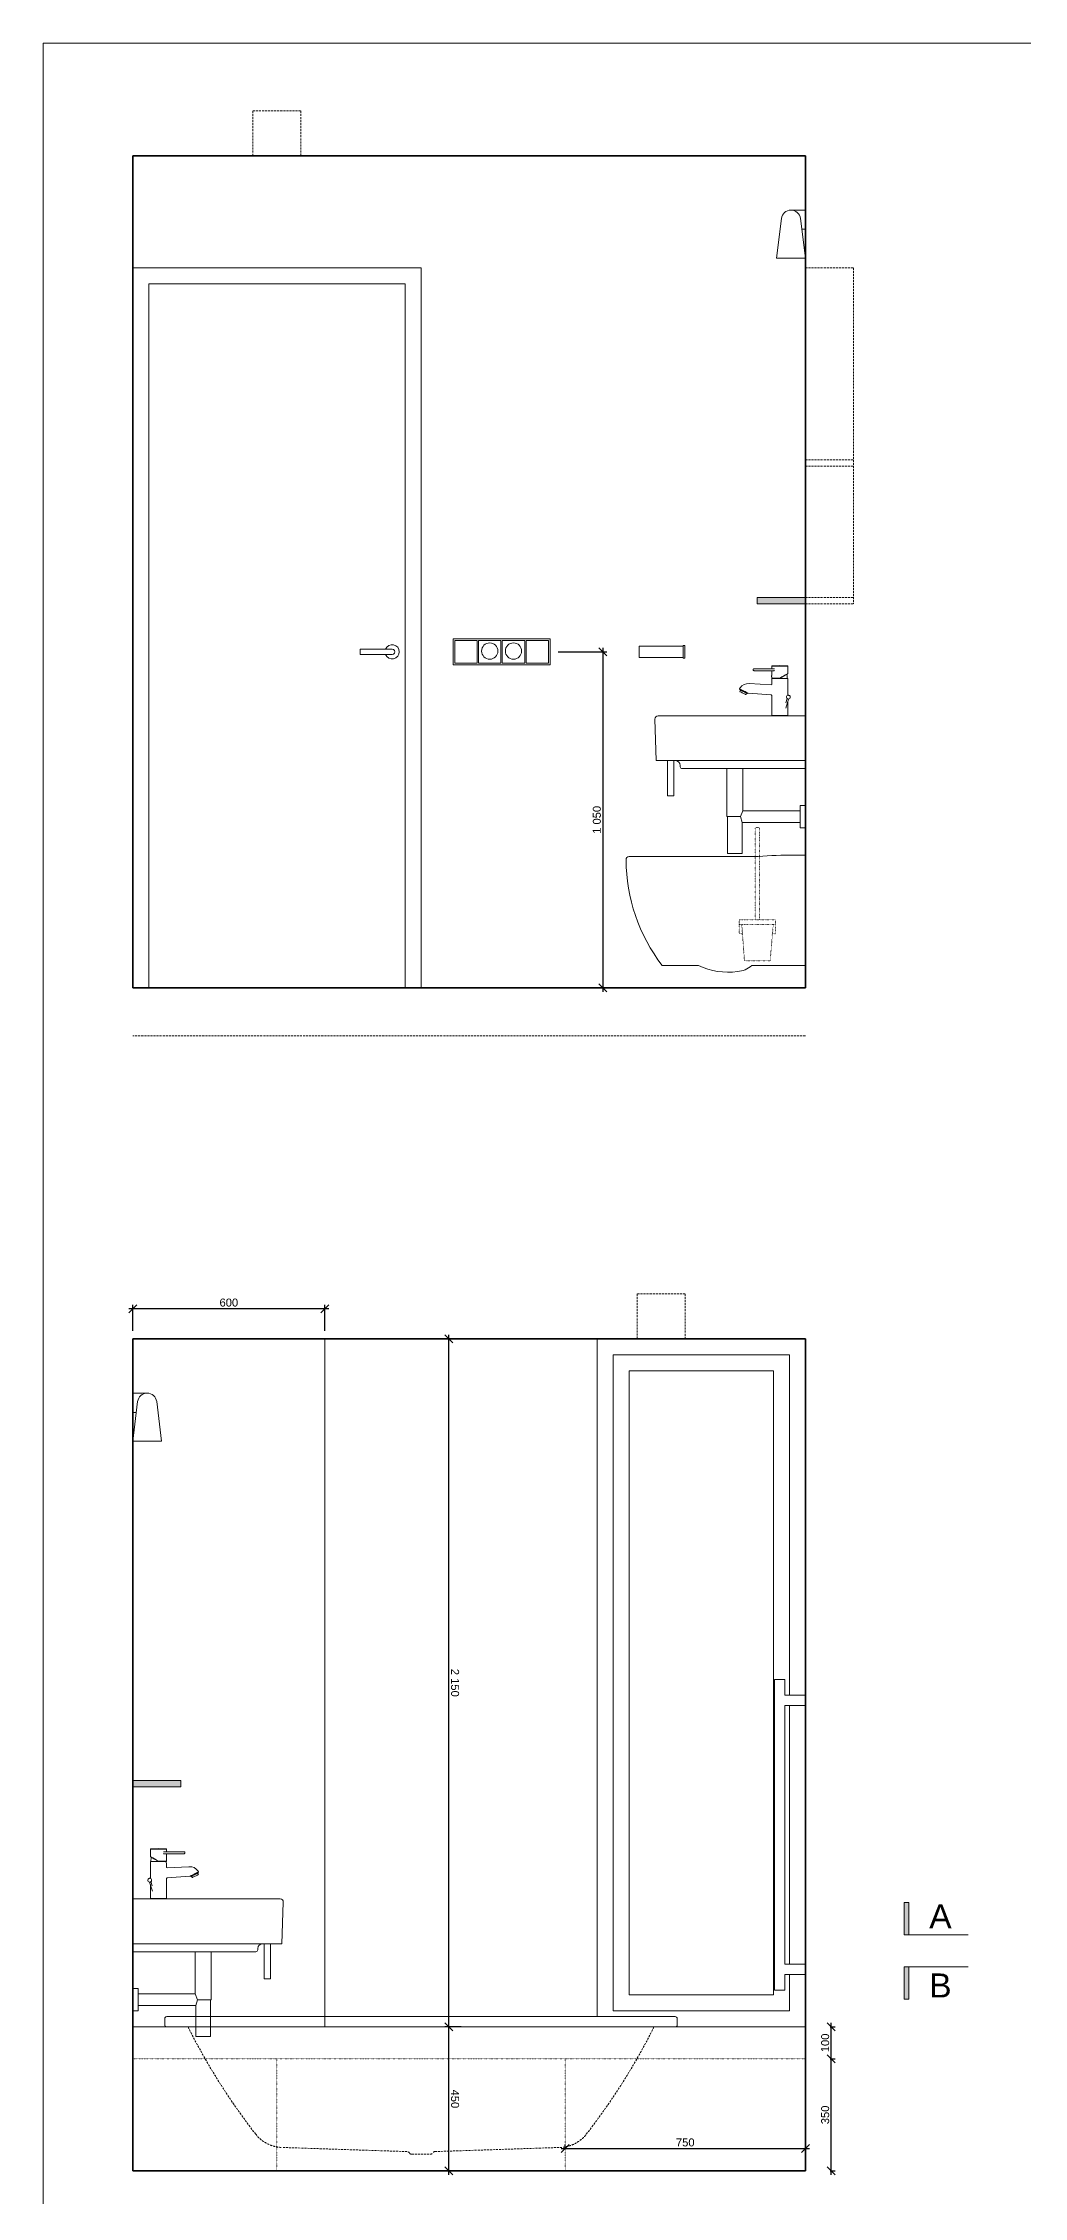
# Model space of a CAD drawing. Header units: millimetres. Extents: x 3767 to 22479, y 1034 to 12216.
# Drawn here: x 3767 to 6829, y 5487 to 12216 of the extents above; entities that cross this region are included whole.
import ezdxf
from ezdxf.enums import TextEntityAlignment as Align

# ---------------------------------------------------------------- set-up
doc = ezdxf.new("R2010")
doc.units = ezdxf.units.MM
doc.linetypes.add('TEČKOVANÁX2', pattern=[0.5, 0, -0.5])
doc.linetypes.add('ČÁRKOVANÁ2', pattern=[9.525, 6.35, -3.175])
for name, color, linetype, lineweight in [('3', 7, 'ČÁRKOVANÁ2', 0), ('dim', 4, 'Continuous', 0), ('door', 36, 'Continuous', 0), ('equipments', 137, 'Continuous', 13), ('hatch', 255, 'Continuous', 0), ('note', 2, 'Continuous', 0), ('sanitary', 4, 'Continuous', 13), ('section', 5, 'Continuous', 35), ('tile', 177, 'TEČKOVANÁX2', 0), ('wall', 7, 'Continuous', 13), ('windows', 4, 'Continuous', 13)]:
    doc.layers.add(name, color=color, linetype=linetype, lineweight=lineweight)
doc.styles.add('ARIAL', font='arial.ttf')
doc.dimstyles.new('25', dxfattribs={"dimtxt": 25, "dimasz": 25, "dimexe": 12.5, "dimexo": 25, "dimgap": 6.25, "dimtad": 1, "dimdec": 0, "dimdsep": 46, "dimlunit": 6, "dimtxsty": 'ARIAL', "dimblk": 'OBLIQUE', "dimcen": 25, "dimdle": 12.5, "dimclrd": 256, "dimclre": 256, "dimclrt": 2, "dimadec": 0, "dimazin": 0, "dimtfac": 1, "dimtdec": 0, "dimtmove": 0, "dimatfit": 1, "dimldrblk": 'DOTSMALL', "dimfxl": 1, "dimtvp": 1, "dimtolj": 1, "dimtzin": 0, "dimarcsym": 0})

# ---------------------------------------------------------------- blocks, each defined once
blk = doc.blocks.new('door hand')
at = {"color": 0}
for p, q in [((-1068.3, 90), (-1068.3, 190)), ((-1051.7, 190), (-1068.3, 190)), ((-1051.7, 90), (-1051.7, 190))]:
    blk.add_line(p, q, dxfattribs=at)
for radius, start, end in [(22.2, 112.01215, 67.98785), (8.33, 179.99997, 0.00003)]:
    blk.add_arc((-1060, 90), radius, start, end, dxfattribs=at)
blk = doc.blocks.new('A$C39D17CD7')
at = {"layer": 'equipments'}
for p, q in [((-333.6, -70), (-446.9, -70)), ((-167.5, -70), (0, -70)), ((0, -402.7), (0, -70)), ((0, -403), (0, -415)), ((-550, -410), (-161.5, -410)), ((0, -415), (-48.3, -415))]:
    blk.add_line(p, q, dxfattribs=at)
for centre, radius, start, end in [((-241.2, -262), 213.1, 82.09641, 115.68363), ((-217.6, -125.6), 74.8, 47.97096, 85.63035), ((-12, -403.4), 548, 142.52544, 179.63514), ((-550, -400), 10, 179.64243, 269.98147), ((16.6, 2337.5), 2753.3, 266.29132, 268.64862)]:
    blk.add_arc(centre, radius, start, end, dxfattribs=at)
blk = doc.blocks.new('A$C2BBC36B2')
at = {"layer": 'equipments', "linetype": 'Continuous'}
for points in [[(0, 0), (-460, 0, 0.425099), (-470, -10.4), (-465.4, -140), (0, -140)], [(-390.4, -155), (-390.4, -159, 0.414214), (-384.4, -165), (0, -165)]]:
    blk.add_lwpolyline(points, format="xyb", dxfattribs=at)
at = {"layer": 'equipments'}
blk.add_lwpolyline([(0, -165), (0, -140), (0, 0)], dxfattribs=at)
at = {"layer": 'equipments', "linetype": 'Continuous'}
blk.add_arc((-405.4, -155), 15, 0, 90, dxfattribs=at)
blk = doc.blocks.new('A$C0C425C15')
at = {"layer": 'equipments'}
for p, q in [((-83, 144), (-82.9, 144.8)), ((-83, 144), (-82.9, 143.2)), ((-82.9, 144.8), (-82.6, 145.5)), ((-82.9, 143.2), (-82.6, 142.5)), ((-82.6, 145.5), (-82.1, 146.1)), ((-82.6, 142.5), (-82.1, 141.9)), ((-82.1, 146.1), (-81.5, 146.6)), ((-82.1, 141.9), (-81.5, 141.4)), ((-81.5, 146.6), (-80.8, 146.9)), ((-81.5, 141.4), (-80.8, 141.1)), ((-80.8, 146.9), (-80, 147)), ((-80.8, 141.1), (-80, 141)), ((-80, 147), (-79.9, 147)), ((-80, 147), (-79.8, 147)), ((-80, 141), (-79.8, 141)), ((-80, 141), (-79.9, 141)), ((-79.8, 147), (-79.4, 147)), ((-79.8, 141), (-79.4, 141)), ((-79.4, 147), (-78.6, 147)), ((-79.4, 141), (-78.6, 141)), ((-78.6, 147), (-77.6, 147)), ((-78.6, 141), (-77.6, 141)), ((-77.6, 147), (-76.2, 147)), ((-77.6, 141), (-76.2, 141)), ((-76.2, 147), (-74.5, 147)), ((-76.2, 141), (-74.5, 141)), ((-74.5, 147), (-72.8, 147)), ((-74.5, 141), (-72.8, 141)), ((-72.8, 147), (-70.8, 147)), ((-72.8, 141), (-70.8, 141)), ((-70.8, 147), (-68.8, 147)), ((-70.8, 141), (-68.8, 141)), ((-68.8, 147), (-66.7, 147)), ((-68.8, 141), (-66.7, 141)), ((-66.7, 147), (-64.3, 147)), ((-66.7, 141), (-64.3, 141)), ((-64.3, 147), (-62, 147)), ((-64.3, 141), (-62, 141)), ((-62, 147), (-18, 147)), ((-62, 141), (-25, 141)), ((-62, 141), (-18, 141)), ((-25, 155), (-24, 156)), ((-25, 147), (-25, 155)), ((-25, 155), (-25, 147)), ((-25, 155), (-24.1, 155)), ((-25, 141), (-25, 125.6)), ((-25, 125.6), (-25, 141)), ((-24.1, 155), (-21.7, 155)), ((-24, 156), (-19.1, 156.5)), ((-24, 156), (-23.1, 156)), ((-23.1, 156), (-20.8, 156)), ((-21.7, 155), (-17.6, 155)), ((-20.8, 156), (-16.9, 156)), ((-19.1, 156.5), (0, 157)), ((-18, 147), (-17, 146.9)), ((-18, 141), (-17, 141.1)), ((-17.6, 155), (-12.4, 155)), ((-17, 146.9), (-16.1, 146.6)), ((-17, 141.1), (-16.1, 141.4)), ((-16.9, 156), (-12, 156)), ((-12.4, 155), (-6.4, 155)), ((-12, 156), (-6.2, 156)), ((-6.4, 155), (0, 155)), ((-6.2, 156), (0, 156)), ((0, 157), (19.1, 156.5)), ((0, 156), (6.2, 156)), ((0, 155), (6.4, 155)), ((6.2, 156), (12, 156)), ((6.4, 155), (12.4, 155)), ((12, 156), (16.9, 156)), ((12.4, 155), (17.6, 155)), ((16.9, 156), (20.8, 156)), ((17.6, 155), (21.7, 155)), ((19.1, 156.5), (24, 156)), ((20.8, 156), (23.1, 156)), ((21.7, 155), (24.1, 155)), ((23.1, 156), (24, 156)), ((24, 156), (25, 155)), ((24.1, 155), (25, 155)), ((25, 132), (25, 155)), ((-125.2, 84), (-123.3, 87.5)), ((-125.2, 84), (-123.3, 87.5)), ((-125.2, 84), (-124.4, 81.3)), ((-125.2, 84), (-124.7, 83.8)), ((-125.2, 84), (-124.7, 83.8)), ((-125.2, 84), (-124.4, 81.3)), ((-124.8, 75.9), (-122.6, 80.4)), ((-124.8, 75.9), (-122.6, 80.4)), ((-124.8, 75.9), (-124.5, 75.7)), ((-124.7, 83.8), (-123.4, 83.1)), ((-124.7, 83.8), (-123.4, 83.1)), ((-124.5, 75.7), (-123.5, 75.2)), ((-124.4, 81.3), (-124, 81.1)), ((-124, 81.1), (-122.9, 80.5)), ((-123.5, 75.2), (-122, 74.5)), ((-123.4, 83.1), (-121.2, 82.1)), ((-123.3, 87.5), (-118, 93.3)), ((-123.3, 87.5), (-118, 93.3)), ((-122.9, 80.5), (-121.1, 79.6)), ((-122.6, 80.4), (-122.3, 80.2)), ((-122.3, 80.2), (-121.3, 79.7)), ((-122, 74.5), (-119.9, 73.5)), ((-121.3, 79.7), (-119.7, 79)), ((-121.2, 82.1), (-118.5, 80.6)), ((-121.1, 79.6), (-118.7, 78.4)), ((-119.9, 73.5), (-117.5, 72.2)), ((-119.7, 79), (-117.7, 77.9)), ((-118.7, 78.4), (-116.5, 77.4)), ((-118.7, 78.4), (-115.9, 77)), ((-118.5, 80.6), (-115.2, 79)), ((-118, 93.3), (-111.5, 97.7)), ((-117.7, 77.9), (-116.5, 77.4)), ((-117.5, 72.2), (-115, 71)), ((-115.9, 77), (-112.8, 75.5)), ((-115.2, 79), (-111.8, 77.3)), ((-115, 71), (-112.5, 69.8)), ((-112.8, 75.5), (-110.3, 74.2)), ((-112.8, 75.5), (-109.8, 74)), ((-112.5, 69.8), (-110.1, 68.5)), ((-111.8, 77.3), (-108.4, 75.6)), ((-111.5, 97.7), (-104, 100.2)), ((-110.3, 74.2), (-109.7, 74)), ((-110.3, 74.2), (-109.7, 74)), ((-110.1, 68.5), (-108, 67.5)), ((-109.8, 74), (-109.7, 74)), ((-109.8, 74), (-107, 72.6)), ((-108.4, 75.6), (-105.1, 74)), ((-108, 67.5), (-106.5, 66.8)), ((-107, 72.6), (-104.6, 71.4)), ((-106.7, 72.4), (-105.8, 72)), ((-105.8, 72), (-104.3, 71.2)), ((-105.2, 66.1), (-102.9, 70.6)), ((-105.1, 74), (-102.3, 72.6)), ((-104.6, 71.4), (-102.8, 70.5)), ((-104.3, 71.2), (-103.3, 70.7)), ((-104, 100.2), (-95.5, 100.5)), ((-103.3, 70.7), (-102.9, 70.6)), ((-102.8, 70.5), (-101.7, 69.9)), ((-102.3, 72.6), (-100.2, 71.5)), ((-101.7, 69.9), (-101.1, 69.7)), ((-101.1, 69.7), (-98.1, 70.6)), ((-100.2, 71.5), (-98.9, 70.9)), ((-98.9, 70.9), (-98.1, 70.6)), ((-98.1, 70.6), (-27, 65.5)), ((-95.5, 100.5), (-27, 96.6)), ((-27, 96.6), (-25, 98.1)), ((-25.4, 125.5), (-25.4, 125.6)), ((-25.4, 125.6), (-25.4, 125.5)), ((-25.4, 125.6), (-25, 125.6)), ((-25.4, 125.5), (-25.4, 125.3)), ((-25.4, 125.3), (-25.4, 125.5)), ((-25.4, 125.3), (-25.4, 125)), ((-25.4, 125), (-25.4, 125.3)), ((-25.4, 125), (-25.4, 124.6)), ((-25.4, 124.6), (-25.4, 125)), ((-25.4, 124.6), (-25.4, 124.1)), ((-25.4, 124.1), (-25.4, 124.6)), ((-25.4, 124.1), (-25.4, 123.6)), ((-25.4, 123.6), (-25.4, 124.1)), ((-25.4, 123.6), (-25.4, 123.1)), ((-25.4, 123.1), (-25.4, 123.6)), ((-25.4, 122.6), (-25.4, 123.1)), ((-25.4, 123.1), (-25.4, 122.6)), ((-25.4, 122.2), (-25.4, 122.6)), ((-25.4, 122.6), (-25.4, 122.2)), ((-25.4, 121.9), (-25.4, 122.2)), ((-25.4, 122.2), (-25.4, 121.9)), ((-25.4, 121.7), (-25.4, 121.9)), ((-25.4, 121.9), (-25.4, 121.7)), ((-25.4, 121.6), (-25.4, 121.7)), ((-25.4, 121.7), (-25.4, 121.6)), ((-25.4, 121.6), (-25, 121.6)), ((-25, 121.6), (-25, 118)), ((-25, 118), (-25, 121.6)), ((-25, 118), (-24, 117)), ((-25, 118), (-24.1, 118)), ((-25, 108), (-24.8, 116)), ((-25, 98.1), (-25, 108)), ((-25, 108), (-25, 98.1)), ((-24.8, 116), (-24.5, 116.6)), ((-24.5, 116.6), (-24, 117)), ((-24.1, 118), (-21.7, 118)), ((-24, 117), (-23.1, 117)), ((-23.1, 117), (-20.8, 117)), ((-21.7, 118), (-17.6, 118)), ((-20.8, 117), (-16.9, 117)), ((-17.6, 118), (-12.4, 118)), ((-16.9, 117), (-12, 117)), ((-12.4, 118), (-6.4, 118)), ((-12, 117), (-6.2, 117)), ((-6.4, 118), (0, 118)), ((-6.2, 117), (0, 117)), ((0, 118), (6.4, 121.6)), ((0, 117), (6.2, 120.6)), ((0, 117), (6.2, 117)), ((6.2, 120.6), (12, 124)), ((6.2, 117), (12, 117)), ((6.4, 121.6), (12.4, 125)), ((12, 124), (16.9, 126.8)), ((12, 117), (16.9, 117)), ((12.4, 125), (17.6, 127.8)), ((16.9, 126.8), (20.8, 129.1)), ((16.9, 117), (20.8, 117)), ((17.6, 127.8), (21.7, 130.1)), ((20.8, 129.1), (23.1, 130.5)), ((20.8, 117), (23.1, 117)), ((21.4, 129.5), (23.1, 130.5)), ((21.4, 129.5), (22, 128.5)), ((21.7, 130.1), (24.1, 131.5)), ((22, 128.5), (23, 125)), ((23, 125), (23.5, 121)), ((23.1, 130.5), (24, 131)), ((23.1, 117), (24, 117)), ((23.5, 121), (23.5, 117)), ((23.5, 117), (23.5, 121)), ((24, 131), (25, 132)), ((24, 117), (24.5, 116.6)), ((24.1, 131.5), (25, 132)), ((24.5, 116.6), (24.8, 116)), ((24.8, 116), (25, 108)), ((25, 63.9), (25, 108)), ((25, 108), (25, 63.9)), ((-106.5, 66.8), (-105.5, 66.3)), ((-105.5, 66.3), (-105.2, 66.1)), ((-27, 65.5), (-25, 64)), ((-25, 64), (-25, 1)), ((-25, 1), (-25, 64)), ((-25, 1), (-24, 0)), ((-25, 1), (-24.1, 1)), ((-25, 1), (-24, 0)), ((-24.1, 1), (-21.7, 1)), ((-24, 0), (-23.1, 0)), ((-23.1, 0), (-20.8, 0)), ((-21.7, 1), (-17.6, 1)), ((-20.8, 0), (-16.9, 0)), ((-17.6, 1), (-12.4, 1)), ((-16.9, 0), (-12, 0)), ((-12.4, 1), (-6.4, 1)), ((-12, 0), (-6.2, 0)), ((-6.4, 1), (0, 1)), ((-6.2, 0), (0, 0)), ((0, 1), (6.4, 1)), ((0, 0), (6.2, 0)), ((6.2, 0), (12, 0)), ((6.4, 1), (12.4, 1)), ((12, 0), (16.9, 0)), ((12.4, 1), (17.6, 1)), ((16.9, 0), (20.8, 0)), ((17.6, 1), (21.7, 1)), ((18.6, 24.3), (27.5, 52.5)), ((19.1, 41), (23.2, 53.8)), ((20.8, 0), (23.1, 0)), ((21, 57.8), (21.4, 60.2)), ((21, 57.8), (21.2, 57.4)), ((21.2, 57.4), (21.7, 55.4)), ((21.4, 60.2), (22.5, 62.4)), ((21.7, 55.4), (23.3, 53.7)), ((21.7, 1), (24.1, 1)), ((22.5, 62.4), (24.2, 63.8)), ((23.1, 0), (24, 0)), ((23.3, 53.7), (23.6, 53.5)), ((23.6, 53.5), (24.2, 53.2)), ((24, 0), (25, 1)), ((24, 0), (25, 1)), ((24.1, 1), (25, 1)), ((24.2, 63.8), (26.5, 64.2)), ((24.2, 53.2), (25.1, 52.9)), ((25, 1), (25, 44.4)), ((25, 44.4), (25, 1)), ((25.1, 52.9), (25.9, 52.6)), ((25.9, 52.6), (26.6, 52.5)), ((26.5, 64.2), (26.8, 64.3)), ((26.6, 52.5), (27.2, 52.4)), ((26.8, 64.3), (27.4, 64.2)), ((27.4, 64.2), (28.8, 64)), ((27.8, 52.5), (29.8, 53)), ((28.8, 64), (29.8, 63.5)), ((29.8, 63.5), (30.4, 63.2)), ((29.8, 53), (31.5, 54.4)), ((30.4, 63.2), (30.7, 63)), ((30.7, 63), (32.3, 61.3)), ((31.5, 54.4), (32.6, 56.5)), ((32.3, 61.3), (32.7, 59.8)), ((32.6, 56.5), (33, 58.9)), ((33, 58.9), (32.7, 59.8))]:
    blk.add_line(p, q, dxfattribs=at)
blk = doc.blocks.new('A$C5F0234DE')
at = {"layer": 'equipments'}
for p, q in [((-25, -150), (-25, 0)), ((-25, -150), (-25, 0)), ((-25, 0), (25, 0)), ((25, -132), (25, 0)), ((25, -132), (17.6, -150)), ((25, -132), (203.5, -132)), ((203.5, -115.4), (203.5, -115)), ((203.5, -115), (203.5, -115.4)), ((203.5, -115), (220, -115)), ((203.5, -116.3), (203.5, -115.4)), ((203.5, -115.4), (203.5, -116.3)), ((203.5, -117.7), (203.5, -116.3)), ((203.5, -116.3), (203.5, -117.7)), ((203.5, -119.7), (203.5, -117.7)), ((203.5, -117.7), (203.5, -119.7)), ((203.5, -122.3), (203.5, -119.7)), ((203.5, -119.7), (203.5, -122.3)), ((203.5, -122.3), (203.5, -125.3)), ((203.5, -125.3), (203.5, -122.3)), ((203.5, -125.3), (203.5, -128.7)), ((203.5, -128.7), (203.5, -125.3)), ((203.5, -132.6), (203.5, -128.7)), ((203.5, -132), (203.5, -128.7)), ((203.5, -128.7), (203.5, -132)), ((203.5, -128.7), (203.5, -132.6)), ((203.5, -132.2), (203.5, -132)), ((203.5, -132.5), (203.5, -132.2)), ((203.5, -133.2), (203.5, -132.5)), ((203.5, -132.6), (203.5, -136.6)), ((203.5, -136.6), (203.5, -132.6)), ((203.5, -134.2), (203.5, -133.2)), ((203.5, -135.6), (203.5, -134.2)), ((220, -115), (220, -115.4)), ((220, -115.4), (220, -116.3)), ((220, -116.3), (220, -117.7)), ((220, -117.7), (220, -119.7)), ((220, -119.7), (220, -122.3)), ((220, -122.3), (220, -125.3)), ((220, -125.3), (220, -128.7)), ((220, -128.7), (220, -132.6)), ((220, -132.6), (220, -136.6)), ((-25, -150), (-24.7, -150)), ((-25, -150), (-24.7, -150)), ((-24.7, -150), (-24.1, -150)), ((-24.1, -150), (-23, -150)), ((-23, -265), (-23, -150)), ((-23, -265), (-23, -150)), ((-23, -150), (-22.8, -150)), ((-23, -150), (-21.7, -150)), ((-22.8, -150), (-22.2, -150)), ((-22.2, -150), (-21.2, -150)), ((-21.7, -150), (-19.8, -150)), ((-21.2, -150), (-19.9, -150)), ((-19.9, -150), (-18.2, -150)), ((-19.8, -150), (-17.6, -150)), ((-18.2, -150), (-16.2, -150)), ((-17.6, -150), (-15.2, -150)), ((-16.2, -150), (-14, -150)), ((-15.2, -150), (-12.4, -150)), ((-14, -150), (-11.4, -150)), ((-12.4, -150), (-9.5, -150)), ((-11.4, -150), (-8.8, -150)), ((-9.5, -150), (-6.4, -150)), ((-8.8, -150), (-5.9, -150)), ((-6.4, -150), (-3.3, -150)), ((-5.9, -150), (-3, -150)), ((-3.3, -150), (0, -150)), ((-3, -150), (0, -150)), ((0, -150), (3, -150)), ((0, -150), (3.3, -150)), ((3, -150), (5.9, -150)), ((3.3, -150), (6.4, -150)), ((5.9, -150), (8.8, -150)), ((6.4, -150), (9.5, -150)), ((8.8, -150), (11.4, -150)), ((9.5, -150), (12.4, -150)), ((11.4, -150), (14, -150)), ((12.4, -150), (15.2, -150)), ((15.2, -150), (17.6, -150)), ((17.6, -150), (23, -168)), ((23, -265), (23, -168)), ((23, -265), (23, -168)), ((23, -168), (203.5, -168)), ((23, -168), (203.5, -168)), ((203.5, -137), (203.5, -135.6)), ((203.5, -136.6), (203.5, -141)), ((203.5, -141), (203.5, -136.6)), ((203.5, -138.7), (203.5, -137)), ((203.5, -140.8), (203.5, -138.7)), ((203.5, -142.9), (203.5, -140.8)), ((203.5, -141), (203.5, -145.4)), ((203.5, -145.4), (203.5, -141)), ((203.5, -145.3), (203.5, -142.9)), ((203.5, -147.6), (203.5, -145.3)), ((203.5, -150), (203.5, -145.4)), ((203.5, -145.4), (203.5, -150)), ((203.5, -150), (203.5, -147.6)), ((203.5, -152.4), (203.5, -150)), ((203.5, -150), (203.5, -154.6)), ((203.5, -154.6), (203.5, -150)), ((203.5, -154.7), (203.5, -152.4)), ((203.5, -159), (203.5, -154.6)), ((203.5, -154.6), (203.5, -159)), ((203.5, -157.1), (203.5, -154.7)), ((203.5, -159.2), (203.5, -157.1)), ((203.5, -163.4), (203.5, -159)), ((203.5, -159), (203.5, -163.4)), ((203.5, -161.3), (203.5, -159.2)), ((203.5, -163), (203.5, -161.3)), ((203.5, -164.4), (203.5, -163)), ((203.5, -167.4), (203.5, -163.4)), ((203.5, -163.4), (203.5, -167.4)), ((203.5, -165.8), (203.5, -164.4)), ((203.5, -166.8), (203.5, -165.8)), ((203.5, -167.5), (203.5, -166.8)), ((203.5, -171.3), (203.5, -167.4)), ((203.5, -167.4), (203.5, -171.3)), ((203.5, -167.8), (203.5, -167.5)), ((203.5, -168), (203.5, -167.8)), ((203.5, -171.3), (203.5, -168)), ((203.5, -168), (203.5, -171.3)), ((203.5, -174.7), (203.5, -171.3)), ((203.5, -171.3), (203.5, -174.7)), ((203.5, -177.7), (203.5, -174.7)), ((203.5, -174.7), (203.5, -177.7)), ((203.5, -177.7), (203.5, -180.3)), ((203.5, -180.3), (203.5, -177.7)), ((203.5, -180.3), (203.5, -182.3)), ((203.5, -182.3), (203.5, -180.3)), ((203.5, -182.3), (203.5, -183.7)), ((203.5, -183.7), (203.5, -182.3)), ((203.5, -183.7), (203.5, -184.6)), ((203.5, -184.6), (203.5, -183.7)), ((203.5, -184.6), (203.5, -185)), ((203.5, -185), (203.5, -184.6)), ((203.5, -185), (220, -185)), ((220, -136.6), (220, -141)), ((220, -141), (220, -145.4)), ((220, -145.4), (220, -150)), ((220, -150), (220, -154.6)), ((220, -154.6), (220, -159)), ((220, -159), (220, -163.4)), ((220, -163.4), (220, -167.4)), ((220, -167.4), (220, -171.3)), ((220, -171.3), (220, -174.7)), ((220, -174.7), (220, -177.7)), ((220, -177.7), (220, -180.3)), ((220, -180.3), (220, -182.3)), ((220, -182.3), (220, -183.7)), ((220, -183.7), (220, -184.6)), ((220, -184.6), (220, -185)), ((-23, -265), (-22.8, -265)), ((-22.8, -265), (-22.2, -265)), ((-22.2, -265), (-21.2, -265)), ((-21.2, -265), (-19.9, -265)), ((-19.9, -265), (-18.2, -265)), ((-18.2, -265), (-16.2, -265)), ((-16.2, -265), (-14, -265)), ((-14, -265), (-11.4, -265)), ((-11.4, -265), (-8.8, -265)), ((-8.8, -265), (-5.9, -265)), ((-5.9, -265), (-3, -265)), ((-3, -265), (0, -265)), ((0, -265), (3, -265)), ((3, -265), (5.9, -265)), ((5.9, -265), (8.8, -265)), ((8.8, -265), (11.4, -265)), ((11.4, -265), (14, -265)), ((14, -265), (16.2, -265)), ((16.2, -265), (18.2, -265)), ((18.2, -265), (19.9, -265)), ((19.9, -265), (21.2, -265)), ((21.2, -265), (22.2, -265)), ((22.2, -265), (22.8, -265)), ((22.8, -265), (23, -265))]:
    blk.add_line(p, q, dxfattribs=at)
blk = doc.blocks.new('wc acc2')
at = {"linetype": 'Continuous', "lineweight": 0}
for p, q in [((0, 17.5), (136.9, 17.5)), ((0, -17.5), (0, 17.5)), ((142, 17.5), (142, -17.5)), ((0, -17.5), (136.9, -17.5))]:
    blk.add_line(p, q, dxfattribs=at)
blk.add_lwpolyline([(136.9, 19.9), (142, 19.9), (142, -19.9), (136.9, -19.9)], close=True, dxfattribs=at)
blk = doc.blocks.new('_Oblique')
at = {"color": 0, "linetype": 'ByBlock', "lineweight": -2}
blk.add_line((-0.5, -0.5), (0.5, 0.5), dxfattribs=at)
blk = doc.blocks.new('*D293')
at = {"layer": 'Defpoints', "color": 0, "transparency": 16777216}
for p in [(5033.8, 6018.1), (5096.6, 6018.1), (5096.6, 5568.1)]:
    blk.add_point(p, dxfattribs=at)
at = {"layer": 'dim', "lineweight": -2, "transparency": 16777216}
for p, q in [((5071.6, 6018.1), (5021.3, 6018.1)), ((5033.8, 5555.6), (5033.8, 6030.6)), ((5071.6, 5568.1), (5021.3, 5568.1))]:
    blk.add_line(p, q, dxfattribs=at)
at = {"layer": 'dim', "lineweight": -2, "transparency": 16777216, "xscale": 25, "yscale": 25, "zscale": 25}
for p, rotation in [((5033.8, 6018.1), 90), ((5033.8, 5568.1), 270)]:
    blk.add_blockref('_Oblique', p, dxfattribs=dict(at, rotation=rotation))
at = {"layer": 'dim', "color": 2, "transparency": 16777216, "insert": (5052.8, 5793.1), "char_height": 25, "attachment_point": 5, "rotation": 270, "style": 'ARIAL'}
blk.add_mtext('\\A1;450', dxfattribs=at)
blk = doc.blocks.new('_DotSmall')
at = {"color": 0, "linetype": 'ByBlock', "const_width": 0.5}
blk.add_lwpolyline([(-0.0625, 0, 1), (0.0625, 0, 1)], format="xyb", close=True, dxfattribs=at)
blk = doc.blocks.new('*D294')
at = {"layer": 'Defpoints', "color": 0, "transparency": 16777216}
for p in [(5033.8, 8168.1), (5033.8, 8168.1), (5096.6, 6018.1)]:
    blk.add_point(p, dxfattribs=at)
at = {"layer": 'dim', "lineweight": -2, "transparency": 16777216}
for p, q in [((5008.8, 8168.1), (5021.3, 8168.1)), ((5033.8, 6005.6), (5033.8, 8180.6)), ((5071.6, 6018.1), (5021.3, 6018.1))]:
    blk.add_line(p, q, dxfattribs=at)
at = {"layer": 'dim', "lineweight": -2, "transparency": 16777216, "xscale": 25, "yscale": 25, "zscale": 25}
for p, rotation in [((5033.8, 8168.1), 90), ((5033.8, 6018.1), 270)]:
    blk.add_blockref('_Oblique', p, dxfattribs=dict(at, rotation=rotation))
at = {"layer": 'dim', "color": 2, "transparency": 16777216, "insert": (5052.8, 7093.1), "char_height": 25, "attachment_point": 5, "rotation": 270, "style": 'ARIAL'}
blk.add_mtext('\\A1;2\xa0150', dxfattribs=at)
blk = doc.blocks.new('*D295')
at = {"layer": 'Defpoints', "color": 0, "transparency": 16777216}
for p in [(4046.6, 8262), (4046.6, 8168.1), (4646.6, 8168.1)]:
    blk.add_point(p, dxfattribs=at)
at = {"layer": 'dim', "lineweight": -2, "transparency": 16777216}
for p, q in [((4659.1, 8262), (4034.1, 8262)), ((4046.6, 8193.1), (4046.6, 8274.5)), ((4646.6, 8193.1), (4646.6, 8274.5))]:
    blk.add_line(p, q, dxfattribs=at)
at = {"layer": 'dim', "lineweight": -2, "transparency": 16777216, "xscale": 25, "yscale": 25, "zscale": 25, "rotation": 180}
blk.add_blockref('_Oblique', (4046.6, 8262), dxfattribs=at)
at = {"layer": 'dim', "lineweight": -2, "transparency": 16777216, "xscale": 25, "yscale": 25, "zscale": 25}
blk.add_blockref('_Oblique', (4646.6, 8262), dxfattribs=at)
at = {"layer": 'dim', "color": 2, "transparency": 16777216, "insert": (4346.6, 8281), "char_height": 25, "attachment_point": 5, "style": 'ARIAL'}
blk.add_mtext('\\A1;600', dxfattribs=at)
blk = doc.blocks.new('*D297')
at = {"layer": 'Defpoints', "color": 0, "transparency": 16777216}
for p in [(5349.9, 10314.4), (5398.2, 9264.4), (5514.6, 9264.4)]:
    blk.add_point(p, dxfattribs=at)
at = {"layer": 'dim', "lineweight": -2, "transparency": 16777216}
for p, q in [((5374.9, 10314.4), (5527.1, 10314.4)), ((5514.6, 10326.9), (5514.6, 9251.9)), ((5423.2, 9264.4), (5527.1, 9264.4))]:
    blk.add_line(p, q, dxfattribs=at)
at = {"layer": 'dim', "lineweight": -2, "transparency": 16777216, "xscale": 25, "yscale": 25, "zscale": 25}
for p, rotation in [((5514.6, 10314.4), 90), ((5514.6, 9264.4), 270)]:
    blk.add_blockref('_Oblique', p, dxfattribs=dict(at, rotation=rotation))
at = {"layer": 'dim', "color": 2, "transparency": 16777216, "insert": (5495.6, 9789.4), "char_height": 25, "attachment_point": 5, "rotation": 90, "style": 'ARIAL'}
blk.add_mtext('\\A1;1\xa0050', dxfattribs=at)
blk = doc.blocks.new('*D171')
at = {"layer": 'Defpoints', "color": 0, "transparency": 16777216}
for p in [(6146.6, 5918.1), (6227.5, 5918.1), (6146.6, 5568.1)]:
    blk.add_point(p, dxfattribs=at)
at = {"layer": 'dim', "lineweight": -2, "transparency": 16777216}
for p, q in [((6227.5, 5555.6), (6227.5, 5930.6)), ((6224.5, 5918.1), (6240, 5918.1)), ((6224.5, 5568.1), (6240, 5568.1))]:
    blk.add_line(p, q, dxfattribs=at)
at = {"layer": 'dim', "lineweight": -2, "transparency": 16777216, "xscale": 25, "yscale": 25, "zscale": 25}
for p, rotation in [((6227.5, 5918.1), 90), ((6227.5, 5568.1), 270)]:
    blk.add_blockref('_Oblique', p, dxfattribs=dict(at, rotation=rotation))
at = {"layer": 'dim', "color": 2, "transparency": 16777216, "insert": (6208.5, 5743.1), "char_height": 25, "attachment_point": 5, "rotation": 90, "style": 'ARIAL'}
blk.add_mtext('\\A1;350', dxfattribs=at)
blk = doc.blocks.new('*D172')
at = {"layer": 'Defpoints', "color": 0, "transparency": 16777216}
for p in [(6146.6, 6018.1), (6227.5, 6018.1), (6146.6, 5918.1)]:
    blk.add_point(p, dxfattribs=at)
at = {"layer": 'dim', "lineweight": -2, "transparency": 16777216}
for p, q in [((6224.5, 6018.1), (6240, 6018.1)), ((6227.5, 5905.6), (6227.5, 6030.6)), ((6224.5, 5918.1), (6240, 5918.1))]:
    blk.add_line(p, q, dxfattribs=at)
at = {"layer": 'dim', "lineweight": -2, "transparency": 16777216, "xscale": 25, "yscale": 25, "zscale": 25}
for p, rotation in [((6227.5, 6018.1), 90), ((6227.5, 5918.1), 270)]:
    blk.add_blockref('_Oblique', p, dxfattribs=dict(at, rotation=rotation))
at = {"layer": 'dim', "color": 2, "transparency": 16777216, "insert": (6208.5, 5968.1), "char_height": 25, "attachment_point": 5, "rotation": 90, "style": 'ARIAL'}
blk.add_mtext('\\A1;100', dxfattribs=at)
blk = doc.blocks.new('*D178')
at = {"layer": 'Defpoints', "color": 0, "transparency": 16777216}
for p in [(6146.6, 5638), (5396.6, 5568.1), (6146.6, 5568.1)]:
    blk.add_point(p, dxfattribs=at)
at = {"layer": 'dim', "lineweight": -2, "transparency": 16777216}
for p, q in [((5384.1, 5638), (6159.1, 5638)), ((5396.6, 5635), (5396.6, 5650.5)), ((6146.6, 5635), (6146.6, 5650.5))]:
    blk.add_line(p, q, dxfattribs=at)
at = {"layer": 'dim', "lineweight": -2, "transparency": 16777216, "xscale": 25, "yscale": 25, "zscale": 25, "rotation": 180}
blk.add_blockref('_Oblique', (5396.6, 5638), dxfattribs=at)
at = {"layer": 'dim', "lineweight": -2, "transparency": 16777216, "xscale": 25, "yscale": 25, "zscale": 25}
blk.add_blockref('_Oblique', (6146.6, 5638), dxfattribs=at)
at = {"layer": 'dim', "color": 2, "transparency": 16777216, "insert": (5771.6, 5657), "char_height": 25, "attachment_point": 5, "style": 'ARIAL'}
blk.add_mtext('\\A1;750', dxfattribs=at)

msp = doc.modelspace()

# ---------------------------------------------------------------- hatches: boundary and pattern name
at = {"layer": 'hatch'}
h = msp.add_hatch(color=254, dxfattribs=at)
h.dxf.hatch_style = 1
h.paths.add_polyline_path([(6146.6, 10464.4), (6146.6, 10484.4), (5996.6, 10484.4), (5996.6, 10464.4)])
h = msp.add_hatch(color=254, dxfattribs=at)
h.dxf.hatch_style = 1
h.paths.add_polyline_path([(4046.6, 6788.1), (4046.6, 6768.1), (4196.6, 6768.1), (4196.6, 6788.1)])
at = {"layer": 'note', "ltscale": 3}
for points in [[(6454.6, 6305.6), (6470, 6305.6), (6470, 6406.5), (6454.6, 6406.5)], [(6454.6, 6205.6), (6470, 6205.6), (6470, 6104.7), (6454.6, 6104.7)]]:
    msp.add_hatch(color=256, dxfattribs=at).paths.add_polyline_path(points)

# ---------------------------------------------------------------- linework, layer by layer
at = {"layer": '3'}
for p, q in [((4421.6, 11864.4), (4421.6, 12004.4)), ((4421.6, 12004.4), (4571.6, 12004.4)), ((4571.6, 12004.4), (4571.6, 11864.4)), ((6146.6, 11514.4), (6296.6, 11514.4)), ((6296.6, 11514.4), (6296.6, 10464.4)), ((6146.6, 10914.4), (6296.6, 10914.4)), ((6146.6, 10894.4), (6296.6, 10894.4)), ((6146.6, 10484.4), (6296.6, 10484.4)), ((6146.6, 10464.4), (6296.6, 10464.4)), ((6146.6, 9114.4), (4046.6, 9114.4)), ((5771.6, 8308.1), (5621.6, 8308.1)), ((5621.6, 8308.1), (5621.6, 8168.1)), ((5771.6, 8168.1), (5771.6, 8308.1)), ((4903, 5628.5), (4512.7, 5641.4)), ((4917.4, 5620.1), (4975.8, 5620.1)), ((4990.2, 5628.5), (5380.5, 5641.4))]:
    msp.add_line(p, q, dxfattribs=at)
for centre, radius, start, end in [((6010.7, 6913.3), 2002.7, 206.55074, 217.90669), ((3882.5, 6913.3), 2002.7, 322.09329, 333.44922), ((4515.6, 5749), 107.7, 217.90657, 268.49994), ((5377.6, 5749), 107.7, 271.50003, 322.09345), ((4902.7, 5619.2), 9.3, 30.21053, 88.50175), ((4917.4, 5627.8), 7.7, 210.21355, 270), ((4975.8, 5627.8), 7.7, 270, 329.78644), ((4990.5, 5619.2), 9.3, 91.49825, 149.78946)]:
    msp.add_arc(centre, radius, start, end, dxfattribs=at)
at = {"layer": 'dim'}
msp.add_lwpolyline([(3766.7, 12216.3), (11391.7, 12216.3), (11391.7, 1034.3), (3766.7, 1034.3)], close=True, dxfattribs=at)
at = {"layer": 'door'}
for points in [[(4946.6, 9264.4), (4946.6, 11514.4), (4046.6, 11514.4), (4046.6, 9264.4)], [(4896.6, 9264.4), (4896.6, 11464.4), (4096.6, 11464.4), (4096.6, 9264.4)]]:
    msp.add_lwpolyline(points, dxfattribs=at)
at = {"layer": 'equipments'}
for p, q in [((5996.6, 10464.4), (5996.6, 10484.4)), ((5996.6, 10484.4), (6146.6, 10484.4)), ((6146.6, 10464.4), (5996.6, 10464.4)), ((4196.6, 6788.1), (4046.6, 6788.1)), ((4046.6, 6768.1), (4196.6, 6768.1)), ((4196.6, 6768.1), (4196.6, 6788.1))]:
    msp.add_line(p, q, dxfattribs=at)
at = {"layer": 'equipments', "linetype": 'Continuous'}
for p, q in [((4646.6, 8168.1), (4646.6, 6018.1)), ((4146.6, 6044.1), (4146.6, 6024.1)), ((4152.6, 6050.1), (5740.6, 6050.1)), ((5740.6, 6018.1), (4152.6, 6018.1)), ((5746.6, 6044.1), (5746.6, 6024.1))]:
    msp.add_line(p, q, dxfattribs=at)
at = {"layer": 'equipments'}
for points in [[(6146.6, 9949.4), (6146.6, 9974.4), (6146.6, 10114.4)], [(6146.6, 6182.1), (6082.6, 6182.1), (6082.6, 6133.1), (6050.6, 6133.1), (6050.6, 7103.1), (6082.6, 7103.1), (6082.6, 7054.1), (6146.6, 7054.1)], [(6146.6, 7022.1), (6082.6, 7022.1), (6082.6, 6214.1), (6146.6, 6214.1)], [(4046.6, 6253.1), (4046.6, 6278.1), (4046.6, 6418.1)]]:
    msp.add_lwpolyline(points, dxfattribs=at)
for points in [[(5736.2, 9864.4), (5736.2, 9974.4), (5716.2, 9974.4), (5716.2, 9864.4), (5736.2, 9864.4)], [(4457, 6168.1), (4457, 6278.1), (4477, 6278.1), (4477, 6168.1), (4457, 6168.1)]]:
    msp.add_lwpolyline(points, close=True, dxfattribs=at)
at = {"layer": 'equipments', "linetype": 'Continuous'}
for centre, start, end in [((4152.6, 6044.1), 90, 180), ((4152.6, 6024.1), 179.96692, 270), ((5740.6, 6044.1), 0, 93.10739), ((5740.6, 6024.1), 270, 0)]:
    msp.add_arc(centre, 6, start, end, dxfattribs=at)
at = {"layer": 'note', "ltscale": 3}
for points in [[(6454.6, 6305.6), (6470, 6305.6), (6470, 6406.5), (6454.6, 6406.5)], [(6454.6, 6205.6), (6470, 6205.6), (6470, 6104.7), (6454.6, 6104.7)]]:
    msp.add_lwpolyline(points, close=True, dxfattribs=at)
for points in [[(6655.1, 6305.6), (6454.6, 6305.6)], [(6655.1, 6205.6), (6454.6, 6205.6)]]:
    msp.add_lwpolyline(points, dxfattribs=at)
at = {"layer": 'sanitary'}
for points in [[(5349.9, 10273.9), (5046.6, 10273.9), (5046.6, 10354.9), (5349.9, 10354.9)], [(5052.1, 10349.4), (5122.1, 10349.4), (5122.1, 10279.4), (5052.1, 10279.4)], [(5126.2, 10349.4), (5196.2, 10349.4), (5196.2, 10279.4), (5126.2, 10279.4)], [(5270.3, 10349.4), (5200.3, 10349.4), (5200.3, 10279.4), (5270.3, 10279.4)], [(5344.4, 10349.4), (5274.4, 10349.4), (5274.4, 10279.4), (5344.4, 10279.4)]]:
    msp.add_lwpolyline(points, close=True, dxfattribs=at)
for centre in [(5161.2, 10316.7), (5235.3, 10316.7)]:
    msp.add_circle(centre, 25.4, dxfattribs=at)
at = {"layer": 'section'}
for p, q in [((4046.6, 9264.4), (4046.6, 11864.4)), ((4046.6, 11864.4), (6096.6, 11864.4)), ((6096.6, 11864.4), (6146.6, 11864.4)), ((6146.6, 11864.4), (6146.6, 9264.4)), ((4046.6, 8168.1), (4046.6, 5568.1)), ((4096.6, 8168.1), (4046.6, 8168.1)), ((6146.6, 8168.1), (4096.6, 8168.1)), ((6146.6, 6083.3), (6146.6, 8168.1)), ((6146.6, 5568.1), (6146.6, 6083.3))]:
    msp.add_line(p, q, dxfattribs=at)
at = {"layer": 'section', "linetype": 'Continuous'}
for p, q in [((6146.6, 9264.4), (4046.6, 9264.4)), ((4046.6, 5568.1), (6146.6, 5568.1))]:
    msp.add_line(p, q, dxfattribs=at)
at = {"layer": 'tile'}
for p, q in [((4046.6, 11514.4), (4046.6, 11864.4)), ((5939.6, 9477.2), (6053.6, 9477.2)), ((5939.6, 9477.2), (5939.6, 9462.8)), ((5939.6, 9462.8), (6053.6, 9462.8)), ((6053.6, 9477.2), (6053.6, 9462.8)), ((6146.6, 5918.1), (4046.6, 5918.1)), ((4496.6, 5568.1), (4496.6, 5918.1)), ((5396.6, 5568.1), (5396.6, 5918.1))]:
    msp.add_line(p, q, dxfattribs=at)
for points in [[(5990.3, 9477.2), (5990.3, 9763.8)], [(6002.9, 9763.8), (6002.9, 9763.8), (6002.9, 9477.2)], [(5950.3, 9433.2), (5939.6, 9433.2), (5939.6, 9462.8)], [(5948, 9462.8), (5956.5, 9349.4), (6036.6, 9349.4), (6046.3, 9462.7)], [(6053.6, 9462.8), (6053.6, 9433.2), (6043.8, 9433.2)]]:
    msp.add_lwpolyline(points, dxfattribs=at)
msp.add_arc((5996.6, 9751.9), 13.5, 62.17809, 117.82191, dxfattribs=at)
at = {"layer": 'wall', "color": 30}
for p, q in [((6056.6, 11544.4), (6071.8, 11668)), ((6101.6, 11694.4), (6146.6, 11694.4)), ((6146.6, 11544.4), (6131.4, 11668)), ((6146.6, 11634.4), (6146.6, 11694.4)), ((6135.5, 11634.4), (6146.6, 11634.4)), ((6146.6, 11544.4), (6056.6, 11544.4)), ((4046.6, 7938.1), (4046.6, 7998.1)), ((4091.6, 7998.1), (4046.6, 7998.1)), ((4046.6, 7848.1), (4061.8, 7971.8)), ((4136.6, 7848.1), (4121.4, 7971.8)), ((4057.7, 7938.1), (4046.6, 7938.1)), ((4046.6, 7848.1), (4136.6, 7848.1))]:
    msp.add_line(p, q, dxfattribs=at)
at = {"layer": 'wall'}
msp.add_line((6146.6, 6018.1), (4046.6, 6018.1), dxfattribs=at)
at = {"layer": 'wall', "color": 30}
for centre in [(6101.6, 11664.4), (4091.6, 7968.1)]:
    msp.add_arc(centre, 30, 7.01851, 172.98149, dxfattribs=at)
at = {"layer": 'windows'}
for points in [[(5496.6, 6050.1), (5496.6, 8168.1), (6146.6, 8168.1), (6146.6, 6018.1), (5496.6, 6018.1)], [(6096.6, 6182.1), (6096.6, 6068.1), (5546.6, 6068.1), (5546.6, 8118.1), (6096.6, 8118.1), (6096.6, 7054.1)], [(6096.6, 7022.1), (6096.6, 6214.1)]]:
    msp.add_lwpolyline(points, dxfattribs=at)
msp.add_lwpolyline([(5596.6, 6118.1), (5596.6, 8068.1), (6046.6, 8068.1), (6046.6, 6118.1)], close=True, dxfattribs=at)

# ---------------------------------------------------------------- block references
at = {"layer": 'door', "xscale": -1, "rotation": 90}
msp.add_blockref('door hand', (4946.6, 9254.4), dxfattribs=at)
at = {"layer": 'equipments'}
for name, p in [('A$C0C425C15', (6066.6, 10114.4)), ('A$C2BBC36B2', (6146.6, 10114.4)), ('A$C5F0234DE', (5926.6, 9949.4))]:
    msp.add_blockref(name, p, dxfattribs=at)
at = {"layer": 'equipments', "xscale": -1, "rotation": 180}
msp.add_blockref('A$C39D17CD7', (6146.6, 9264.4), dxfattribs=at)
at = {"layer": 'equipments', "xscale": -1}
for name, p in [('A$C0C425C15', (4126.6, 6418.1)), ('A$C2BBC36B2', (4046.6, 6418.1)), ('A$C5F0234DE', (4266.6, 6253.1))]:
    msp.add_blockref(name, p, dxfattribs=at)
at = {"layer": 'sanitary', "xscale": -1, "rotation": 180}
msp.add_blockref('wc acc2', (5628.2, 10314.4), dxfattribs=at)

# ---------------------------------------------------------------- texts
at = {"layer": 'note', "style": 'ARIAL'}
for s, p in [('A', (6568.3, 6363.7)), ('B', (6568.3, 6147.5))]:
    msp.add_text(s, height=75, dxfattribs=at).set_placement(p, align=Align.MIDDLE_CENTER)

# ---------------------------------------------------------------- dimensions: what is measured, and where the dimension line sits
at = {"layer": 'dim'}
for base, p1, p2, picture, middle in [((5514.6, 9264.4), (5349.9, 10314.4), (5398.2, 9264.4), '*D297', (5495.6, 9789.4)), ((5033.8, 6018.1), (5096.6, 5568.1), (5096.6, 6018.1), '*D293', (5052.8, 5793.1))]:
    dim = msp.add_linear_dim(base=base, p1=p1, p2=p2, angle=90, dimstyle='25', dxfattribs=at)
    dim.commit()
    dim.dimension.update_dxf_attribs({"geometry": picture, "text_midpoint": middle})
dim = msp.add_linear_dim(base=(4046.6, 8262), p1=(4646.6, 8168.1), p2=(4046.6, 8168.1), dimstyle='25', dxfattribs=at)
dim.commit()
dim.dimension.update_dxf_attribs({"geometry": '*D295', "text_midpoint": (4346.6, 8281)})
for base, p1, p2, override, picture, middle in [((5033.8, 8168.1), (5096.6, 6018.1), (5033.8, 8168.1), {"dimtmove": 1}, '*D294', (5052.8, 7093.1)), ((6227.5, 6018.1), (6146.6, 5918.1), (6146.6, 6018.1), {"dimtmove": 1, "dimfxl": 3, "dimfxlon": 1}, '*D172', (6208.5, 5968.1)), ((6227.5, 5918.1), (6146.6, 5568.1), (6146.6, 5918.1), {"dimfxl": 3, "dimfxlon": 1}, '*D171', (6208.5, 5743.1))]:
    dim = msp.add_linear_dim(base=base, p1=p1, p2=p2, angle=90, dimstyle='25', override=override, dxfattribs=at)
    dim.commit()
    dim.dimension.update_dxf_attribs({"geometry": picture, "text_midpoint": middle})
dim = msp.add_linear_dim(base=(6146.6, 5638), p1=(5396.6, 5568.1), p2=(6146.6, 5568.1), dimstyle='25', override={"dimfxl": 3, "dimfxlon": 1}, dxfattribs=at)
dim.commit()
dim.dimension.update_dxf_attribs({"geometry": '*D178', "text_midpoint": (5771.6, 5657)})

doc.saveas('drawing.dxf')
